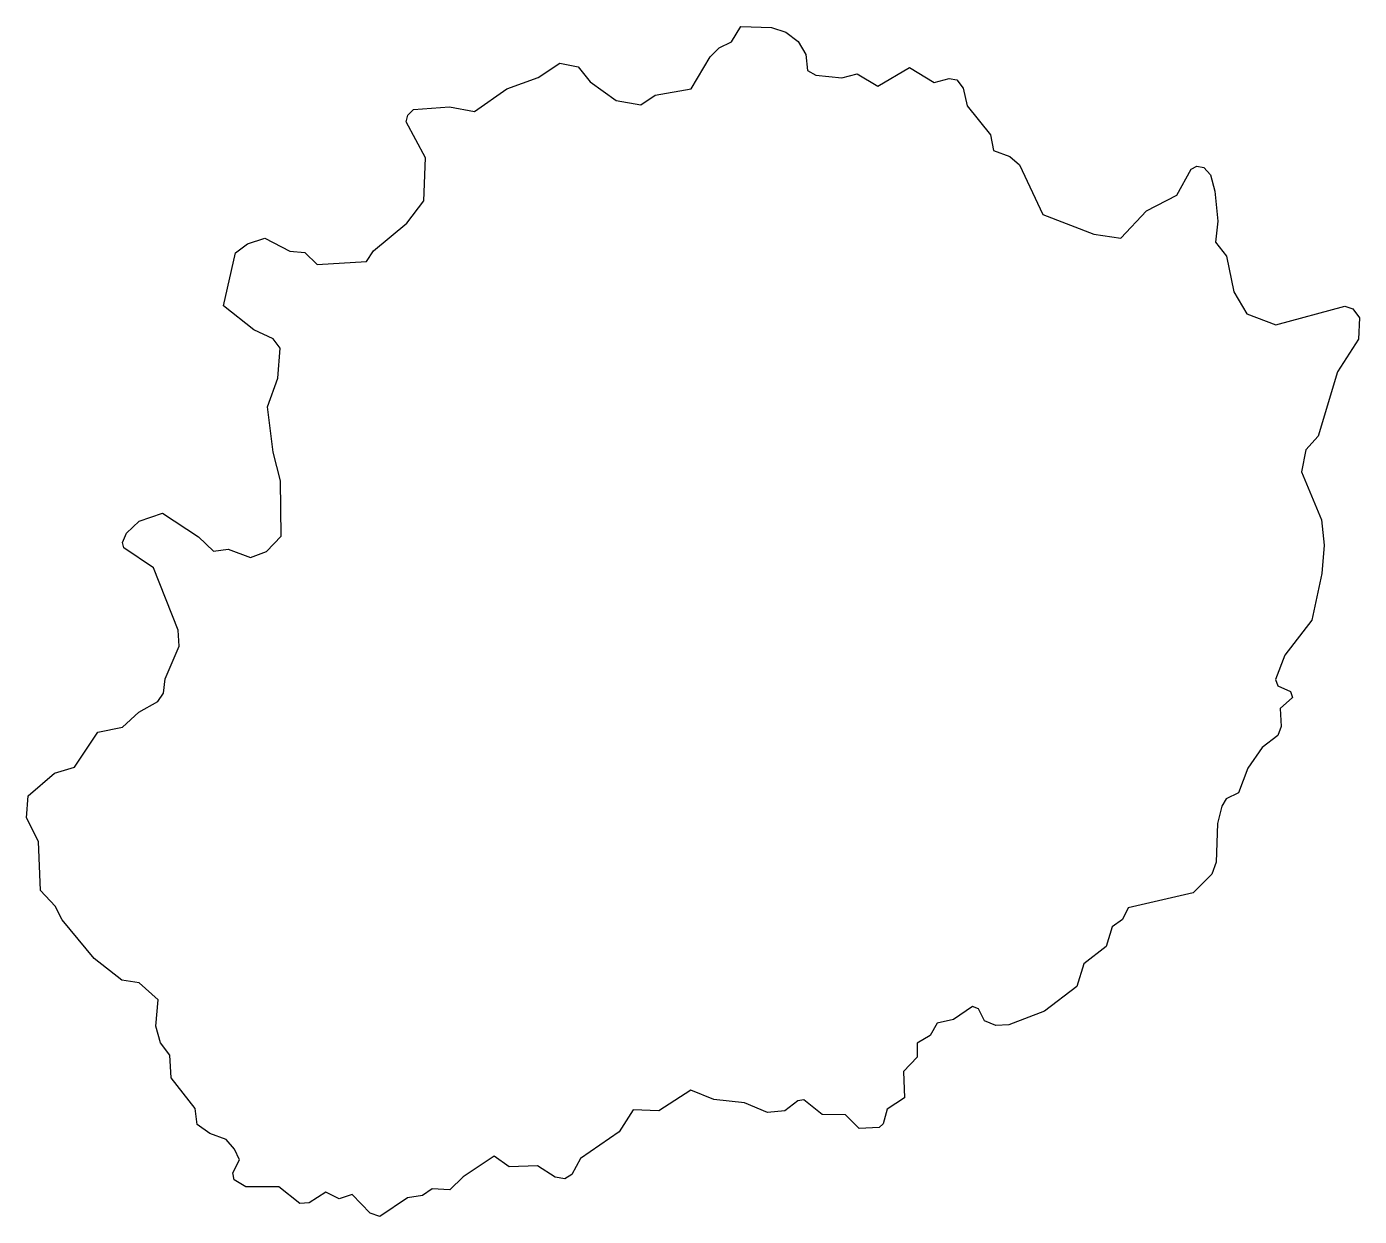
# Model space of a CAD drawing. Header units: millimetres. Extents: x 106.1 to 182.4, y 113.7 to 181.8.
import ezdxf

# ---------------------------------------------------------------- set-up
doc = ezdxf.new("R2010")
doc.units = ezdxf.units.MM
doc.layers.add('CUT', color=7, linetype='CONTINUOUS')

msp = doc.modelspace()

# ---------------------------------------------------------------- linework, layer by layer
at = {"layer": 'CUT'}
msp.add_lwpolyline([(106.1991, 137.7942), (107.6965, 139.0895), (108.8396, 139.4364), (110.1773, 141.4509), (111.5876, 141.7341), (112.5248, 142.5964), (113.6152, 143.1958), (113.9495, 143.6705), (114.0339, 144.4928), (114.8389, 146.3614), (114.7941, 147.2755), (113.3704, 150.8433), (111.6746, 151.9934), (111.603, 152.2949), (111.8251, 152.8312), (112.5601, 153.5308), (113.8861, 153.9806), (115.9539, 152.6193), (116.8181, 151.7975), (117.6462, 151.9239), (118.9376, 151.4491), (119.8381, 151.7826), (120.6807, 152.6669), (120.6467, 155.8306), (120.2339, 157.4705), (119.9015, 160.0804), (120.5027, 161.7129), (120.6235, 163.4385), (120.2304, 163.9602), (119.1173, 164.4799), (117.378, 165.8635), (118.0627, 168.8909), (118.7611, 169.4136), (119.7579, 169.7382), (121.189, 168.9846), (122.036, 168.9099), (122.7388, 168.2144), (125.5819, 168.3898), (125.9803, 169.007), (127.8893, 170.5836), (128.8628, 171.8675), (128.9468, 174.3247), (127.8535, 176.3834), (127.9363, 176.7658), (128.27, 177.0972), (130.3348, 177.2594), (131.7602, 176.98), (133.608, 178.2814), (135.4007, 178.9308), (136.6531, 179.7499), (137.7025, 179.5399), (138.3892, 178.6845), (139.8788, 177.6102), (141.2936, 177.3683), (142.1183, 177.928), (144.1633, 178.2847), (145.2641, 180.1222), (145.7672, 180.6342), (146.4824, 180.9723), (147.025, 181.8428), (148.7771, 181.7983), (149.5908, 181.5345), (150.296, 180.9922), (150.7321, 180.2522), (150.8397, 179.3405), (151.3045, 179.0687), (152.8016, 178.904), (153.6858, 179.1474), (154.8695, 178.4378), (156.6756, 179.5001), (158.1013, 178.6483), (158.954, 178.869), (159.3935, 178.7904), (159.76, 178.3156), (159.9853, 177.3047), (161.3169, 175.6488), (161.4917, 174.7598), (162.4259, 174.4036), (162.9738, 173.9216), (164.3203, 171.0879), (167.2357, 169.9514), (168.791, 169.7355), (170.2567, 171.3009), (171.9853, 172.2003), (172.8064, 173.6827), (173.1482, 173.8558), (173.5375, 173.7692), (173.9203, 173.3656), (174.1699, 172.4234), (174.3366, 170.7052), (174.2094, 169.5038), (174.8304, 168.6926), (175.2497, 166.6596), (175.9986, 165.3912), (177.6666, 164.7715), (181.6149, 165.8385), (182.0746, 165.6811), (182.4481, 165.1605), (182.3981, 163.9493), (181.1983, 162.085), (180.0894, 158.4009), (179.3783, 157.6139), (179.136, 156.354), (180.2832, 153.6012), (180.4283, 152.1475), (180.2957, 150.5212), (179.7249, 147.862), (178.1811, 145.8511), (177.6445, 144.4608), (177.7788, 144.0908), (178.5122, 143.7777), (178.6105, 143.4251), (177.9213, 142.7958), (177.9725, 141.771), (177.7727, 141.2472), (176.8785, 140.5612), (176.0511, 139.3846), (175.5299, 137.9727), (174.8146, 137.6206), (174.5641, 137.2022), (174.3161, 136.2195), (174.2367, 134.0051), (174.0043, 133.3108), (172.9299, 132.246), (169.2087, 131.3835), (168.886, 130.7129), (168.2815, 130.3006), (167.9454, 129.1769), (166.6633, 128.1808), (166.2632, 126.8745), (164.408, 125.4598), (162.3647, 124.6793), (161.6276, 124.6494), (160.9742, 124.9184), (160.6365, 125.5953), (160.2883, 125.7313), (159.1973, 124.9794), (158.2663, 124.7867), (157.8567, 124.063), (157.1099, 123.6314), (157.1108, 122.8277), (156.3316, 122.0013), (156.391, 120.4932), (155.4022, 119.8469), (155.1774, 119.0122), (154.9461, 118.7948), (153.8003, 118.7481), (153.012, 119.5361), (151.6683, 119.5477), (150.617, 120.3823), (150.2752, 120.3275), (149.5306, 119.7492), (148.5429, 119.653), (147.2297, 120.2087), (145.4619, 120.4097), (144.1459, 120.9368), (142.3109, 119.7497), (140.8499, 119.819), (140.046, 118.5541), (137.8368, 117.0276), (137.3441, 116.1036), (136.9291, 115.8632), (136.3808, 115.9513), (135.368, 116.606), (133.7413, 116.5594), (132.8877, 117.1678), (131.105, 115.9697), (130.3435, 115.2418), (129.3319, 115.291), (128.7791, 114.9119), (127.9151, 114.782), (126.3302, 113.7156), (125.7845, 113.8967), (124.7563, 114.9688), (124.0101, 114.7241), (123.2529, 115.096), (122.2982, 114.4804), (121.7514, 114.4477), (120.5584, 115.4112), (118.6525, 115.4037), (117.9921, 115.7972), (117.9117, 116.199), (118.2977, 116.9546), (118.0197, 117.5705), (117.5327, 118.12), (116.6003, 118.4539), (115.8823, 118.9656), (115.7611, 119.8893), (114.3849, 121.6517), (114.3055, 122.9471), (113.7788, 123.6582), (113.5118, 124.5992), (113.648, 126.1095), (112.5466, 127.0929), (111.5605, 127.2415), (109.9731, 128.4775), (108.1324, 130.6871), (107.7406, 131.4757), (106.9053, 132.3779), (106.7774, 135.1845), (106.1058, 136.5396)], close=True, dxfattribs=at)

doc.saveas('drawing.dxf')
